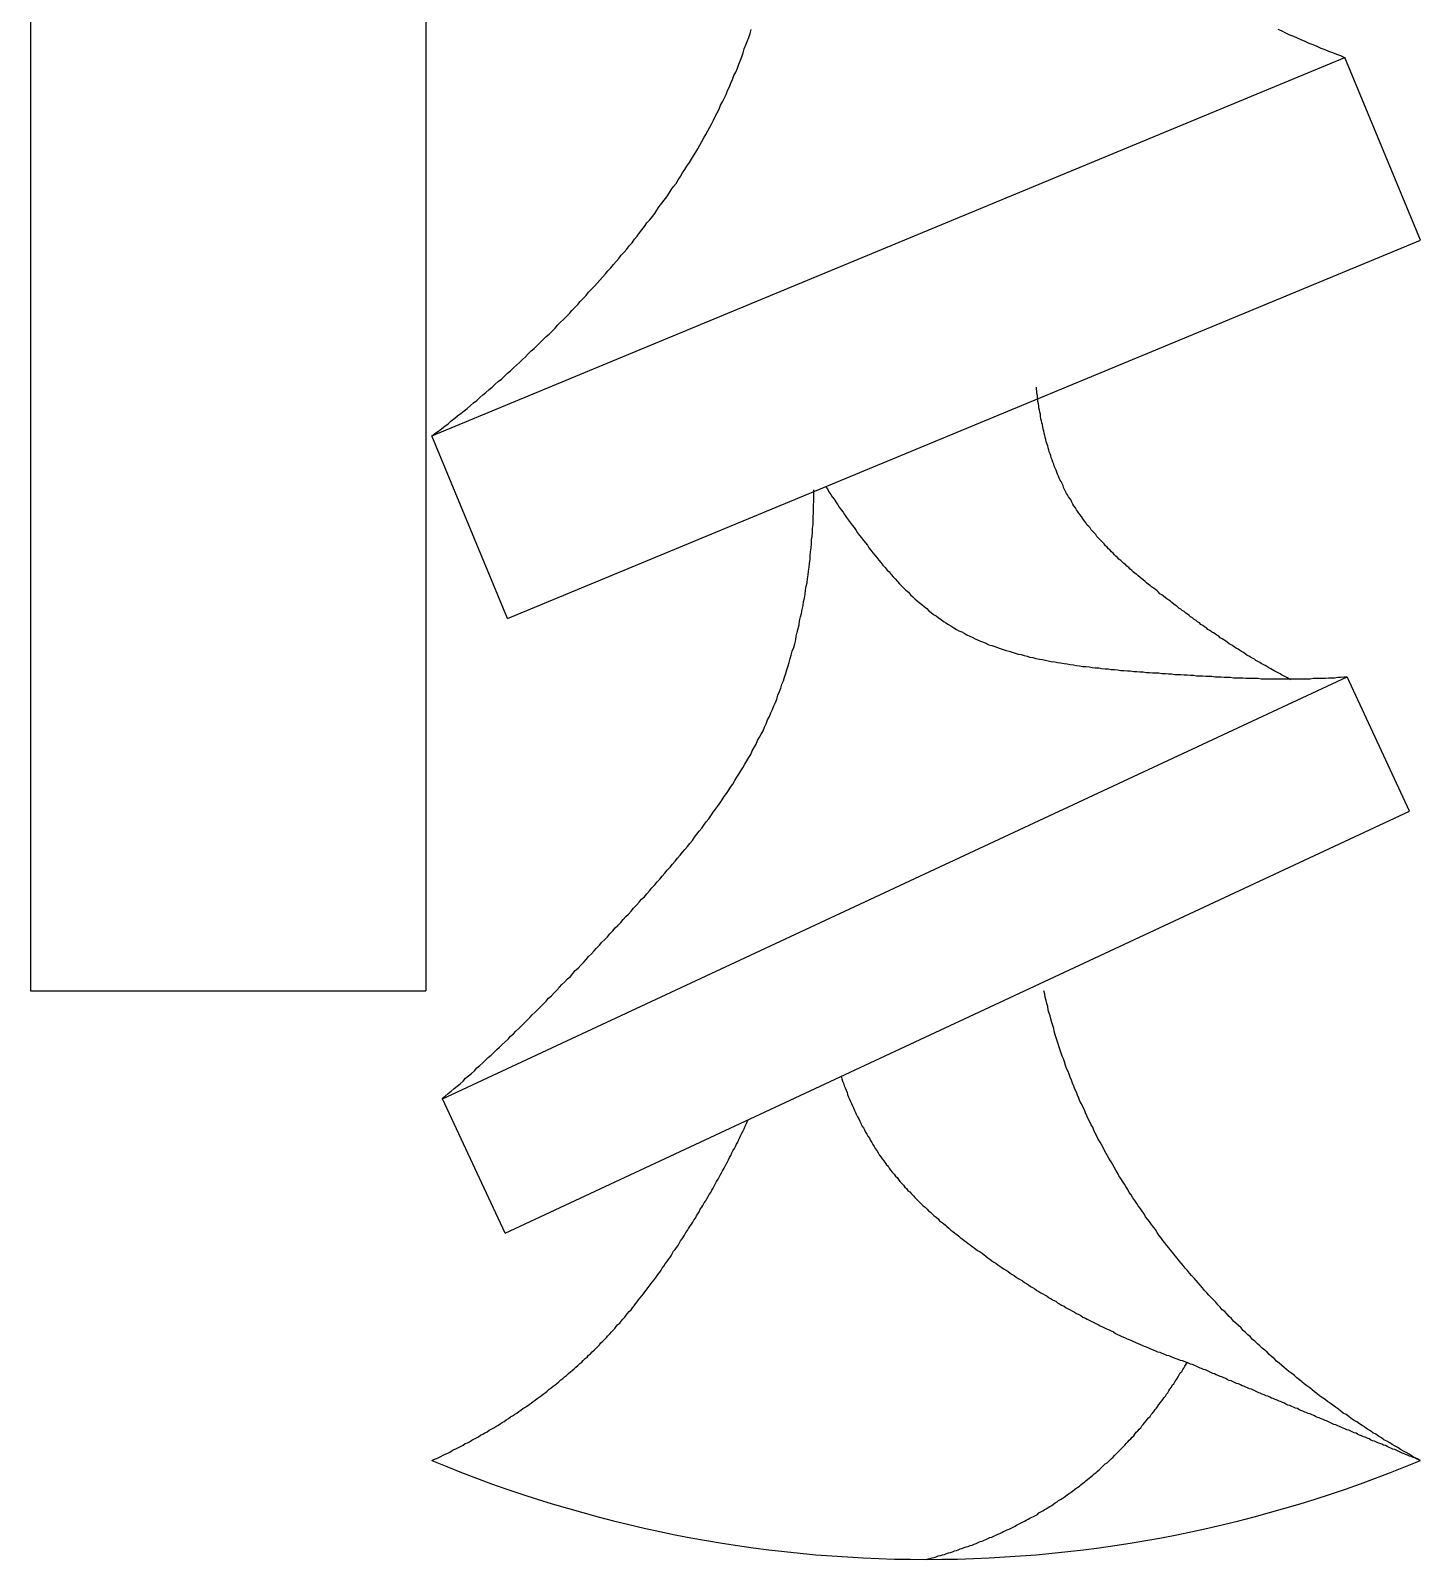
# Model space of a CAD drawing. Extents: x -649 to 208, y -50 to 438.
# Drawn here: x -476.781 to -473.969, y 167.597 to 170.689 of the extents above; entities that cross this region are included whole.
import ezdxf

# ---------------------------------------------------------------- set-up
doc = ezdxf.new("R2010")
doc.units = 0
doc.linetypes.add('CONTINOUS', pattern=[0])
doc.layers.get('0').update_dxf_attribs({"linetype": 'CONTINUOUS'})

msp = doc.modelspace()

# ---------------------------------------------------------------- linework, layer by layer
at = {"color": 7, "linetype": 'CONTINOUS'}
for p, q in [((-476.7811, 174.9469), (-476.7811, 168.7469)), ((-475.9811, 174.9469), (-475.9811, 168.7469)), ((-476.7811, 174.8469), (-476.7811, 168.8469)), ((-475.9691, 169.8694), (-474.1222, 170.6344)), ((-473.9691, 170.2649), (-474.1222, 170.6344)), ((-475.8161, 169.4999), (-473.9691, 170.2649)), ((-475.8161, 169.4999), (-475.9691, 169.8694)), ((-475.9475, 168.5287), (-474.1175, 169.382)), ((-473.9908, 169.1102), (-474.1175, 169.382)), ((-475.8207, 168.2568), (-473.9908, 169.1102)), ((-476.7811, 168.7469), (-475.9811, 168.7469)), ((-475.8207, 168.2568), (-475.9475, 168.5287))]:
    msp.add_line(p, q, dxfattribs=at)
at = {"color": 7}
for points in [[(-475.969, 169.869, 0), (-475.963, 169.874, 0), (-475.956, 169.879, 0), (-475.949, 169.884, 0), (-475.943, 169.889, 0), (-475.936, 169.894, 0), (-475.93, 169.9, 0), (-475.923, 169.905, 0), (-475.917, 169.91, 0), (-475.91, 169.915, 0), (-475.904, 169.92, 0), (-475.898, 169.925, 0), (-475.891, 169.931, 0), (-475.885, 169.936, 0), (-475.878, 169.941, 0), (-475.872, 169.947, 0), (-475.866, 169.952, 0), (-475.86, 169.957, 0), (-475.853, 169.963, 0), (-475.847, 169.968, 0), (-475.841, 169.974, 0), (-475.835, 169.979, 0), (-475.828, 169.984, 0), (-475.822, 169.99, 0), (-475.816, 169.996, 0), (-475.81, 170.001, 0), (-475.804, 170.007, 0), (-475.798, 170.012, 0), (-475.792, 170.018, 0), (-475.786, 170.024, 0), (-475.78, 170.029, 0), (-475.774, 170.035, 0), (-475.768, 170.041, 0), (-475.762, 170.046, 0), (-475.756, 170.052, 0), (-475.75, 170.058, 0), (-475.744, 170.064, 0), (-475.738, 170.07, 0), (-475.732, 170.075, 0), (-475.726, 170.081, 0), (-475.72, 170.087, 0), (-475.715, 170.093, 0), (-475.709, 170.099, 0), (-475.703, 170.105, 0), (-475.697, 170.111, 0), (-475.691, 170.117, 0), (-475.686, 170.123, 0), (-475.68, 170.129, 0), (-475.674, 170.135, 0), (-475.669, 170.141, 0), (-475.663, 170.147, 0), (-475.657, 170.153, 0), (-475.652, 170.16, 0), (-475.646, 170.166, 0), (-475.64, 170.172, 0), (-475.635, 170.178, 0), (-475.629, 170.184, 0), (-475.624, 170.19, 0), (-475.618, 170.197, 0), (-475.613, 170.203, 0), (-475.607, 170.209, 0), (-475.602, 170.216, 0), (-475.596, 170.222, 0), (-475.591, 170.228, 0), (-475.586, 170.235, 0), (-475.58, 170.241, 0), (-475.575, 170.247, 0), (-475.57, 170.254, 0), (-475.564, 170.26, 0), (-475.559, 170.267, 0), (-475.554, 170.273, 0), (-475.549, 170.28, 0), (-475.544, 170.286, 0), (-475.539, 170.293, 0), (-475.534, 170.3, 0), (-475.528, 170.306, 0), (-475.523, 170.313, 0), (-475.518, 170.319, 0), (-475.514, 170.326, 0), (-475.509, 170.333, 0), (-475.504, 170.34, 0), (-475.499, 170.346, 0), (-475.494, 170.353, 0), (-475.489, 170.36, 0), (-475.485, 170.367, 0), (-475.48, 170.374, 0), (-475.475, 170.38, 0), (-475.471, 170.387, 0), (-475.466, 170.394, 0), (-475.462, 170.401, 0), (-475.457, 170.408, 0), (-475.453, 170.415, 0), (-475.448, 170.422, 0), (-475.444, 170.429, 0), (-475.44, 170.436, 0), (-475.435, 170.443, 0), (-475.431, 170.45, 0), (-475.427, 170.457, 0), (-475.423, 170.465, 0), (-475.419, 170.472, 0), (-475.415, 170.479, 0), (-475.411, 170.486, 0), (-475.407, 170.494, 0), (-475.403, 170.501, 0), (-475.399, 170.508, 0), (-475.396, 170.515, 0), (-475.392, 170.523, 0), (-475.388, 170.53, 0), (-475.385, 170.538, 0), (-475.381, 170.545, 0), (-475.377, 170.553, 0), (-475.374, 170.56, 0), (-475.371, 170.568, 0), (-475.367, 170.575, 0), (-475.364, 170.583, 0), (-475.361, 170.59, 0), (-475.358, 170.598, 0), (-475.354, 170.605, 0), (-475.351, 170.613, 0), (-475.348, 170.621, 0), (-475.345, 170.629, 0), (-475.342, 170.636, 0), (-475.339, 170.644, 0), (-475.337, 170.652, 0), (-475.334, 170.66, 0), (-475.331, 170.667, 0), (-475.328, 170.675, 0), (-475.325, 170.683, 0), (-475.323, 170.691, 0)], [(-474.122, 170.634, 0), (-474.13, 170.638, 0), (-474.138, 170.641, 0), (-474.146, 170.644, 0), (-474.154, 170.647, 0), (-474.162, 170.65, 0), (-474.17, 170.653, 0), (-474.178, 170.657, 0), (-474.186, 170.66, 0), (-474.194, 170.663, 0), (-474.202, 170.667, 0), (-474.21, 170.67, 0), (-474.218, 170.674, 0), (-474.225, 170.677, 0), (-474.233, 170.68, 0), (-474.241, 170.684, 0), (-474.249, 170.688, 0), (-474.257, 170.691, 0)], [(-474.231, 169.376, 0), (-474.235, 169.378, 0), (-474.238, 169.38, 0), (-474.242, 169.382, 0), (-474.246, 169.384, 0), (-474.25, 169.386, 0), (-474.253, 169.388, 0), (-474.257, 169.39, 0), (-474.261, 169.392, 0), (-474.265, 169.394, 0), (-474.268, 169.396, 0), (-474.272, 169.398, 0), (-474.276, 169.4, 0), (-474.28, 169.403, 0), (-474.283, 169.405, 0), (-474.287, 169.407, 0), (-474.291, 169.409, 0), (-474.294, 169.411, 0), (-474.298, 169.413, 0), (-474.302, 169.415, 0), (-474.305, 169.418, 0), (-474.309, 169.42, 0), (-474.313, 169.422, 0), (-474.316, 169.424, 0), (-474.32, 169.426, 0), (-474.324, 169.429, 0), (-474.327, 169.431, 0), (-474.331, 169.433, 0), (-474.335, 169.436, 0), (-474.338, 169.438, 0), (-474.342, 169.44, 0), (-474.345, 169.442, 0), (-474.349, 169.445, 0), (-474.352, 169.447, 0), (-474.356, 169.449, 0), (-474.36, 169.452, 0), (-474.363, 169.454, 0), (-474.367, 169.457, 0), (-474.37, 169.459, 0), (-474.374, 169.461, 0), (-474.377, 169.464, 0), (-474.381, 169.466, 0), (-474.384, 169.469, 0), (-474.388, 169.471, 0), (-474.392, 169.473, 0), (-474.395, 169.476, 0), (-474.399, 169.478, 0), (-474.402, 169.481, 0), (-474.406, 169.483, 0), (-474.409, 169.486, 0), (-474.413, 169.488, 0), (-474.416, 169.491, 0), (-474.42, 169.493, 0), (-474.423, 169.496, 0), (-474.427, 169.498, 0), (-474.43, 169.501, 0), (-474.434, 169.503, 0), (-474.437, 169.506, 0), (-474.44, 169.509, 0), (-474.444, 169.511, 0), (-474.447, 169.514, 0), (-474.451, 169.516, 0), (-474.454, 169.519, 0), (-474.458, 169.521, 0), (-474.461, 169.524, 0), (-474.465, 169.527, 0), (-474.468, 169.529, 0), (-474.472, 169.532, 0), (-474.475, 169.535, 0), (-474.478, 169.537, 0), (-474.482, 169.54, 0), (-474.485, 169.542, 0), (-474.489, 169.545, 0), (-474.492, 169.548, 0), (-474.496, 169.55, 0), (-474.499, 169.553, 0), (-474.502, 169.556, 0), (-474.506, 169.559, 0), (-474.509, 169.561, 0), (-474.513, 169.564, 0), (-474.516, 169.567, 0), (-474.519, 169.569, 0), (-474.523, 169.572, 0), (-474.526, 169.575, 0), (-474.53, 169.578, 0), (-474.533, 169.58, 0), (-474.536, 169.583, 0), (-474.54, 169.586, 0), (-474.543, 169.589, 0), (-474.546, 169.591, 0), (-474.55, 169.594, 0), (-474.553, 169.597, 0), (-474.556, 169.6, 0), (-474.559, 169.603, 0), (-474.563, 169.606, 0), (-474.566, 169.609, 0), (-474.569, 169.611, 0), (-474.572, 169.614, 0), (-474.575, 169.617, 0), (-474.579, 169.62, 0), (-474.582, 169.623, 0), (-474.585, 169.626, 0), (-474.588, 169.629, 0), (-474.591, 169.632, 0), (-474.594, 169.635, 0), (-474.597, 169.638, 0), (-474.6, 169.641, 0), (-474.603, 169.644, 0), (-474.606, 169.647, 0), (-474.609, 169.651, 0), (-474.612, 169.654, 0), (-474.615, 169.657, 0), (-474.618, 169.66, 0), (-474.621, 169.663, 0), (-474.624, 169.666, 0), (-474.626, 169.67, 0), (-474.629, 169.673, 0), (-474.632, 169.676, 0), (-474.635, 169.679, 0), (-474.637, 169.683, 0), (-474.64, 169.686, 0), (-474.643, 169.689, 0), (-474.645, 169.693, 0), (-474.648, 169.696, 0), (-474.65, 169.699, 0), (-474.653, 169.703, 0), (-474.655, 169.706, 0), (-474.658, 169.71, 0), (-474.66, 169.713, 0), (-474.663, 169.717, 0), (-474.665, 169.72, 0), (-474.667, 169.724, 0), (-474.67, 169.728, 0), (-474.672, 169.731, 0), (-474.674, 169.735, 0), (-474.676, 169.739, 0), (-474.678, 169.742, 0), (-474.681, 169.746, 0), (-474.683, 169.75, 0), (-474.685, 169.753, 0), (-474.687, 169.757, 0), (-474.689, 169.761, 0), (-474.691, 169.765, 0), (-474.692, 169.769, 0), (-474.694, 169.773, 0), (-474.696, 169.777, 0), (-474.698, 169.78, 0), (-474.7, 169.784, 0), (-474.701, 169.788, 0), (-474.703, 169.792, 0), (-474.705, 169.796, 0), (-474.706, 169.8, 0), (-474.708, 169.804, 0), (-474.71, 169.808, 0), (-474.711, 169.812, 0), (-474.713, 169.816, 0), (-474.714, 169.821, 0), (-474.716, 169.825, 0), (-474.717, 169.829, 0), (-474.718, 169.833, 0), (-474.72, 169.837, 0), (-474.721, 169.841, 0), (-474.722, 169.845, 0), (-474.723, 169.849, 0), (-474.725, 169.854, 0), (-474.726, 169.858, 0), (-474.727, 169.862, 0), (-474.728, 169.866, 0), (-474.729, 169.87, 0), (-474.73, 169.875, 0), (-474.731, 169.879, 0), (-474.732, 169.883, 0), (-474.733, 169.887, 0), (-474.734, 169.892, 0), (-474.735, 169.896, 0), (-474.736, 169.9, 0), (-474.737, 169.904, 0), (-474.738, 169.909, 0), (-474.738, 169.913, 0), (-474.739, 169.917, 0), (-474.74, 169.921, 0), (-474.741, 169.926, 0), (-474.741, 169.93, 0), (-474.742, 169.934, 0), (-474.743, 169.939, 0), (-474.743, 169.943, 0), (-474.744, 169.947, 0), (-474.744, 169.951, 0), (-474.745, 169.956, 0), (-474.745, 169.96, 0), (-474.746, 169.964, 0), (-474.746, 169.968, 0)], [(-475.173, 169.767, 0), (-475.169, 169.762, 0), (-475.166, 169.756, 0), (-475.162, 169.751, 0), (-475.159, 169.746, 0), (-475.155, 169.741, 0), (-475.152, 169.736, 0), (-475.148, 169.73, 0), (-475.145, 169.725, 0), (-475.141, 169.72, 0), (-475.137, 169.715, 0), (-475.134, 169.71, 0), (-475.13, 169.704, 0), (-475.126, 169.699, 0), (-475.123, 169.694, 0), (-475.119, 169.689, 0), (-475.115, 169.684, 0), (-475.111, 169.678, 0), (-475.108, 169.673, 0), (-475.104, 169.668, 0), (-475.1, 169.663, 0), (-475.096, 169.658, 0), (-475.092, 169.653, 0), (-475.088, 169.648, 0), (-475.085, 169.643, 0), (-475.081, 169.638, 0), (-475.077, 169.633, 0), (-475.073, 169.628, 0), (-475.069, 169.623, 0), (-475.065, 169.618, 0), (-475.061, 169.613, 0), (-475.057, 169.608, 0), (-475.052, 169.603, 0), (-475.048, 169.598, 0), (-475.044, 169.594, 0), (-475.04, 169.589, 0), (-475.036, 169.584, 0), (-475.032, 169.58, 0), (-475.027, 169.575, 0), (-475.023, 169.57, 0), (-475.019, 169.566, 0), (-475.014, 169.561, 0), (-475.01, 169.557, 0), (-475.005, 169.553, 0), (-475.001, 169.548, 0), (-474.996, 169.544, 0), (-474.992, 169.54, 0), (-474.987, 169.536, 0), (-474.983, 169.532, 0), (-474.978, 169.528, 0), (-474.973, 169.524, 0), (-474.968, 169.52, 0), (-474.964, 169.516, 0), (-474.959, 169.512, 0), (-474.954, 169.508, 0), (-474.949, 169.505, 0), (-474.944, 169.501, 0), (-474.939, 169.498, 0), (-474.934, 169.494, 0), (-474.929, 169.491, 0), (-474.924, 169.488, 0), (-474.919, 169.485, 0), (-474.913, 169.481, 0), (-474.908, 169.478, 0), (-474.903, 169.475, 0), (-474.897, 169.473, 0), (-474.892, 169.47, 0), (-474.887, 169.467, 0), (-474.881, 169.464, 0), (-474.876, 169.462, 0), (-474.87, 169.459, 0), (-474.865, 169.457, 0), (-474.859, 169.454, 0), (-474.853, 169.452, 0), (-474.848, 169.45, 0), (-474.842, 169.447, 0), (-474.836, 169.445, 0), (-474.83, 169.443, 0), (-474.825, 169.441, 0), (-474.819, 169.439, 0), (-474.813, 169.437, 0), (-474.807, 169.435, 0), (-474.801, 169.434, 0), (-474.795, 169.432, 0), (-474.789, 169.43, 0), (-474.783, 169.428, 0), (-474.777, 169.427, 0), (-474.771, 169.425, 0), (-474.765, 169.424, 0), (-474.759, 169.422, 0), (-474.753, 169.421, 0), (-474.747, 169.419, 0), (-474.74, 169.418, 0), (-474.734, 169.417, 0), (-474.728, 169.416, 0), (-474.722, 169.414, 0), (-474.716, 169.413, 0), (-474.709, 169.412, 0), (-474.703, 169.411, 0), (-474.697, 169.41, 0), (-474.69, 169.409, 0), (-474.684, 169.408, 0), (-474.678, 169.407, 0), (-474.671, 169.406, 0), (-474.665, 169.405, 0), (-474.659, 169.404, 0), (-474.652, 169.403, 0), (-474.646, 169.403, 0), (-474.639, 169.402, 0), (-474.633, 169.401, 0), (-474.627, 169.4, 0), (-474.62, 169.4, 0), (-474.614, 169.399, 0), (-474.607, 169.398, 0), (-474.601, 169.398, 0), (-474.595, 169.397, 0), (-474.588, 169.397, 0), (-474.582, 169.396, 0), (-474.575, 169.395, 0), (-474.569, 169.395, 0), (-474.562, 169.394, 0), (-474.556, 169.394, 0), (-474.549, 169.393, 0), (-474.543, 169.393, 0), (-474.537, 169.392, 0), (-474.53, 169.392, 0), (-474.524, 169.391, 0), (-474.517, 169.391, 0), (-474.511, 169.39, 0), (-474.504, 169.39, 0), (-474.498, 169.39, 0), (-474.492, 169.389, 0), (-474.485, 169.389, 0), (-474.479, 169.388, 0), (-474.473, 169.388, 0), (-474.466, 169.387, 0), (-474.46, 169.387, 0), (-474.454, 169.387, 0), (-474.447, 169.386, 0), (-474.441, 169.386, 0), (-474.435, 169.385, 0), (-474.428, 169.385, 0), (-474.422, 169.384, 0), (-474.416, 169.384, 0), (-474.409, 169.384, 0), (-474.403, 169.383, 0), (-474.397, 169.383, 0), (-474.391, 169.383, 0), (-474.384, 169.382, 0), (-474.378, 169.382, 0), (-474.372, 169.382, 0), (-474.366, 169.381, 0), (-474.359, 169.381, 0), (-474.353, 169.381, 0), (-474.347, 169.38, 0), (-474.341, 169.38, 0), (-474.334, 169.38, 0), (-474.328, 169.38, 0), (-474.322, 169.379, 0), (-474.316, 169.379, 0), (-474.31, 169.379, 0), (-474.303, 169.379, 0), (-474.297, 169.379, 0), (-474.291, 169.378, 0), (-474.285, 169.378, 0), (-474.279, 169.378, 0), (-474.272, 169.378, 0), (-474.266, 169.378, 0), (-474.26, 169.378, 0), (-474.254, 169.378, 0), (-474.248, 169.378, 0), (-474.241, 169.378, 0), (-474.235, 169.378, 0), (-474.229, 169.378, 0), (-474.223, 169.378, 0), (-474.217, 169.378, 0), (-474.211, 169.378, 0), (-474.204, 169.378, 0), (-474.198, 169.378, 0), (-474.192, 169.378, 0), (-474.186, 169.379, 0), (-474.18, 169.379, 0), (-474.173, 169.379, 0), (-474.167, 169.379, 0), (-474.161, 169.379, 0), (-474.155, 169.38, 0), (-474.149, 169.38, 0), (-474.142, 169.38, 0), (-474.136, 169.381, 0), (-474.13, 169.381, 0), (-474.124, 169.382, 0), (-474.118, 169.382, 0)], [(-475.948, 168.529, 0), (-475.942, 168.534, 0), (-475.936, 168.539, 0), (-475.93, 168.544, 0), (-475.924, 168.549, 0), (-475.918, 168.554, 0), (-475.912, 168.559, 0), (-475.906, 168.564, 0), (-475.901, 168.57, 0), (-475.895, 168.575, 0), (-475.889, 168.58, 0), (-475.883, 168.585, 0), (-475.878, 168.591, 0), (-475.872, 168.596, 0), (-475.866, 168.601, 0), (-475.861, 168.606, 0), (-475.855, 168.612, 0), (-475.849, 168.617, 0), (-475.844, 168.622, 0), (-475.838, 168.628, 0), (-475.832, 168.633, 0), (-475.827, 168.638, 0), (-475.821, 168.644, 0), (-475.815, 168.649, 0), (-475.81, 168.655, 0), (-475.804, 168.66, 0), (-475.799, 168.665, 0), (-475.793, 168.671, 0), (-475.788, 168.676, 0), (-475.782, 168.682, 0), (-475.777, 168.687, 0), (-475.771, 168.693, 0), (-475.766, 168.698, 0), (-475.76, 168.704, 0), (-475.755, 168.709, 0), (-475.749, 168.715, 0), (-475.744, 168.72, 0), (-475.738, 168.726, 0), (-475.733, 168.732, 0), (-475.727, 168.737, 0), (-475.722, 168.743, 0), (-475.716, 168.748, 0), (-475.711, 168.754, 0), (-475.706, 168.76, 0), (-475.7, 168.765, 0), (-475.695, 168.771, 0), (-475.689, 168.776, 0), (-475.684, 168.782, 0), (-475.679, 168.788, 0), (-475.673, 168.793, 0), (-475.668, 168.799, 0), (-475.662, 168.805, 0), (-475.657, 168.81, 0), (-475.652, 168.816, 0), (-475.646, 168.822, 0), (-475.641, 168.828, 0), (-475.636, 168.833, 0), (-475.63, 168.839, 0), (-475.625, 168.845, 0), (-475.619, 168.851, 0), (-475.614, 168.856, 0), (-475.609, 168.862, 0), (-475.603, 168.868, 0), (-475.598, 168.874, 0), (-475.593, 168.879, 0), (-475.587, 168.885, 0), (-475.582, 168.891, 0), (-475.577, 168.897, 0), (-475.571, 168.902, 0), (-475.566, 168.908, 0), (-475.561, 168.914, 0), (-475.555, 168.92, 0), (-475.55, 168.926, 0), (-475.545, 168.932, 0), (-475.539, 168.937, 0), (-475.534, 168.943, 0), (-475.529, 168.949, 0), (-475.524, 168.955, 0), (-475.518, 168.961, 0), (-475.513, 168.967, 0), (-475.508, 168.973, 0), (-475.503, 168.979, 0), (-475.498, 168.985, 0), (-475.493, 168.991, 0), (-475.487, 168.997, 0), (-475.482, 169.003, 0), (-475.477, 169.009, 0), (-475.472, 169.015, 0), (-475.467, 169.021, 0), (-475.462, 169.027, 0), (-475.457, 169.033, 0), (-475.452, 169.039, 0), (-475.447, 169.045, 0), (-475.442, 169.051, 0), (-475.438, 169.058, 0), (-475.433, 169.064, 0), (-475.428, 169.07, 0), (-475.423, 169.076, 0), (-475.419, 169.082, 0), (-475.414, 169.089, 0), (-475.409, 169.095, 0), (-475.405, 169.101, 0), (-475.4, 169.108, 0), (-475.395, 169.114, 0), (-475.391, 169.12, 0), (-475.386, 169.127, 0), (-475.382, 169.133, 0), (-475.378, 169.14, 0), (-475.373, 169.146, 0), (-475.369, 169.152, 0), (-475.365, 169.159, 0), (-475.36, 169.165, 0), (-475.356, 169.172, 0), (-475.352, 169.179, 0), (-475.348, 169.185, 0), (-475.344, 169.192, 0), (-475.34, 169.198, 0), (-475.336, 169.205, 0), (-475.332, 169.212, 0), (-475.328, 169.219, 0), (-475.324, 169.225, 0), (-475.321, 169.232, 0), (-475.317, 169.239, 0), (-475.313, 169.246, 0), (-475.31, 169.253, 0), (-475.306, 169.26, 0), (-475.303, 169.266, 0), (-475.299, 169.273, 0), (-475.296, 169.28, 0), (-475.293, 169.287, 0), (-475.29, 169.295, 0), (-475.286, 169.302, 0), (-475.283, 169.309, 0), (-475.28, 169.316, 0), (-475.277, 169.323, 0), (-475.274, 169.33, 0), (-475.271, 169.337, 0), (-475.269, 169.345, 0), (-475.266, 169.352, 0), (-475.263, 169.359, 0), (-475.261, 169.367, 0), (-475.258, 169.374, 0), (-475.256, 169.381, 0), (-475.253, 169.389, 0), (-475.251, 169.396, 0), (-475.248, 169.404, 0), (-475.246, 169.411, 0), (-475.244, 169.419, 0), (-475.242, 169.426, 0), (-475.24, 169.434, 0), (-475.237, 169.441, 0), (-475.235, 169.449, 0), (-475.233, 169.457, 0), (-475.232, 169.464, 0), (-475.23, 169.472, 0), (-475.228, 169.48, 0), (-475.226, 169.487, 0), (-475.225, 169.495, 0), (-475.223, 169.503, 0), (-475.221, 169.51, 0), (-475.22, 169.518, 0), (-475.218, 169.526, 0), (-475.217, 169.534, 0), (-475.215, 169.541, 0), (-475.214, 169.549, 0), (-475.213, 169.557, 0), (-475.212, 169.565, 0), (-475.21, 169.572, 0), (-475.209, 169.58, 0), (-475.208, 169.588, 0), (-475.207, 169.596, 0), (-475.206, 169.604, 0), (-475.205, 169.612, 0), (-475.204, 169.619, 0), (-475.204, 169.627, 0), (-475.203, 169.635, 0), (-475.202, 169.643, 0), (-475.201, 169.651, 0), (-475.201, 169.659, 0), (-475.2, 169.666, 0), (-475.199, 169.674, 0), (-475.199, 169.682, 0), (-475.198, 169.69, 0), (-475.198, 169.698, 0), (-475.198, 169.706, 0), (-475.197, 169.713, 0), (-475.197, 169.721, 0), (-475.197, 169.729, 0), (-475.196, 169.737, 0), (-475.196, 169.745, 0), (-475.196, 169.752, 0), (-475.196, 169.76, 0)], [(-473.969, 167.797, 0), (-473.975, 167.8, 0), (-473.981, 167.803, 0), (-473.986, 167.806, 0), (-473.992, 167.81, 0), (-473.998, 167.813, 0), (-474.003, 167.816, 0), (-474.009, 167.819, 0), (-474.015, 167.823, 0), (-474.02, 167.826, 0), (-474.026, 167.829, 0), (-474.031, 167.833, 0), (-474.037, 167.836, 0), (-474.043, 167.839, 0), (-474.048, 167.843, 0), (-474.054, 167.846, 0), (-474.059, 167.85, 0), (-474.065, 167.853, 0), (-474.07, 167.857, 0), (-474.076, 167.86, 0), (-474.081, 167.864, 0), (-474.087, 167.868, 0), (-474.092, 167.871, 0), (-474.098, 167.875, 0), (-474.103, 167.878, 0), (-474.109, 167.882, 0), (-474.114, 167.886, 0), (-474.119, 167.89, 0), (-474.125, 167.893, 0), (-474.13, 167.897, 0), (-474.135, 167.901, 0), (-474.141, 167.905, 0), (-474.146, 167.909, 0), (-474.151, 167.912, 0), (-474.157, 167.916, 0), (-474.162, 167.92, 0), (-474.167, 167.924, 0), (-474.173, 167.928, 0), (-474.178, 167.932, 0), (-474.183, 167.936, 0), (-474.188, 167.94, 0), (-474.193, 167.944, 0), (-474.199, 167.948, 0), (-474.204, 167.952, 0), (-474.209, 167.956, 0), (-474.214, 167.96, 0), (-474.219, 167.964, 0), (-474.224, 167.969, 0), (-474.229, 167.973, 0), (-474.235, 167.977, 0), (-474.24, 167.981, 0), (-474.245, 167.985, 0), (-474.25, 167.99, 0), (-474.255, 167.994, 0), (-474.26, 167.998, 0), (-474.265, 168.003, 0), (-474.27, 168.007, 0), (-474.275, 168.011, 0), (-474.279, 168.016, 0), (-474.284, 168.02, 0), (-474.289, 168.024, 0), (-474.294, 168.029, 0), (-474.299, 168.033, 0), (-474.304, 168.038, 0), (-474.309, 168.042, 0), (-474.313, 168.047, 0), (-474.318, 168.051, 0), (-474.323, 168.056, 0), (-474.328, 168.06, 0), (-474.332, 168.065, 0), (-474.337, 168.07, 0), (-474.342, 168.074, 0), (-474.347, 168.079, 0), (-474.351, 168.084, 0), (-474.356, 168.088, 0), (-474.36, 168.093, 0), (-474.365, 168.098, 0), (-474.37, 168.102, 0), (-474.374, 168.107, 0), (-474.379, 168.112, 0), (-474.383, 168.117, 0), (-474.388, 168.122, 0), (-474.392, 168.126, 0), (-474.397, 168.131, 0), (-474.401, 168.136, 0), (-474.406, 168.141, 0), (-474.41, 168.146, 0), (-474.414, 168.151, 0), (-474.419, 168.156, 0), (-474.423, 168.161, 0), (-474.427, 168.166, 0), (-474.432, 168.171, 0), (-474.436, 168.176, 0), (-474.44, 168.181, 0), (-474.445, 168.186, 0), (-474.449, 168.191, 0), (-474.453, 168.196, 0), (-474.457, 168.201, 0), (-474.461, 168.206, 0), (-474.465, 168.211, 0), (-474.469, 168.216, 0), (-474.474, 168.222, 0), (-474.478, 168.227, 0), (-474.482, 168.232, 0), (-474.486, 168.237, 0), (-474.49, 168.242, 0), (-474.494, 168.248, 0), (-474.498, 168.253, 0), (-474.502, 168.258, 0), (-474.505, 168.264, 0), (-474.509, 168.269, 0), (-474.513, 168.274, 0), (-474.517, 168.28, 0), (-474.521, 168.285, 0), (-474.525, 168.29, 0), (-474.528, 168.296, 0), (-474.532, 168.301, 0), (-474.536, 168.307, 0), (-474.54, 168.312, 0), (-474.543, 168.317, 0), (-474.547, 168.323, 0), (-474.551, 168.328, 0), (-474.554, 168.334, 0), (-474.558, 168.339, 0), (-474.561, 168.345, 0), (-474.565, 168.351, 0), (-474.568, 168.356, 0), (-474.572, 168.362, 0), (-474.575, 168.367, 0), (-474.579, 168.373, 0), (-474.582, 168.379, 0), (-474.585, 168.384, 0), (-474.589, 168.39, 0), (-474.592, 168.396, 0), (-474.595, 168.401, 0), (-474.599, 168.407, 0), (-474.602, 168.413, 0), (-474.605, 168.418, 0), (-474.608, 168.424, 0), (-474.611, 168.43, 0), (-474.614, 168.436, 0), (-474.617, 168.441, 0), (-474.621, 168.447, 0), (-474.624, 168.453, 0), (-474.627, 168.459, 0), (-474.63, 168.465, 0), (-474.632, 168.471, 0), (-474.635, 168.476, 0), (-474.638, 168.482, 0), (-474.641, 168.488, 0), (-474.644, 168.494, 0), (-474.647, 168.5, 0), (-474.649, 168.506, 0), (-474.652, 168.512, 0), (-474.655, 168.518, 0), (-474.658, 168.524, 0), (-474.66, 168.53, 0), (-474.663, 168.536, 0), (-474.665, 168.542, 0), (-474.668, 168.548, 0), (-474.67, 168.554, 0), (-474.673, 168.56, 0), (-474.675, 168.566, 0), (-474.678, 168.572, 0), (-474.68, 168.578, 0), (-474.682, 168.584, 0), (-474.685, 168.59, 0), (-474.687, 168.596, 0), (-474.689, 168.603, 0), (-474.691, 168.609, 0), (-474.694, 168.615, 0), (-474.696, 168.621, 0), (-474.698, 168.627, 0), (-474.7, 168.633, 0), (-474.702, 168.64, 0), (-474.704, 168.646, 0), (-474.706, 168.652, 0), (-474.708, 168.658, 0), (-474.71, 168.665, 0), (-474.711, 168.671, 0), (-474.713, 168.677, 0), (-474.715, 168.683, 0), (-474.717, 168.69, 0), (-474.718, 168.696, 0), (-474.72, 168.702, 0), (-474.722, 168.708, 0), (-474.723, 168.715, 0), (-474.725, 168.721, 0), (-474.726, 168.727, 0), (-474.728, 168.734, 0), (-474.729, 168.74, 0), (-474.731, 168.747, 0)], [(-475.141, 168.574, 0), (-475.14, 168.569, 0), (-475.138, 168.564, 0), (-475.136, 168.56, 0), (-475.135, 168.555, 0), (-475.133, 168.551, 0), (-475.131, 168.546, 0), (-475.129, 168.541, 0), (-475.128, 168.537, 0), (-475.126, 168.532, 0), (-475.124, 168.528, 0), (-475.122, 168.523, 0), (-475.12, 168.519, 0), (-475.118, 168.514, 0), (-475.116, 168.51, 0), (-475.114, 168.505, 0), (-475.112, 168.501, 0), (-475.11, 168.496, 0), (-475.108, 168.492, 0), (-475.105, 168.488, 0), (-475.103, 168.483, 0), (-475.101, 168.479, 0), (-475.099, 168.474, 0), (-475.096, 168.47, 0), (-475.094, 168.466, 0), (-475.092, 168.461, 0), (-475.089, 168.457, 0), (-475.087, 168.453, 0), (-475.084, 168.449, 0), (-475.082, 168.444, 0), (-475.079, 168.44, 0), (-475.077, 168.436, 0), (-475.074, 168.432, 0), (-475.072, 168.428, 0), (-475.069, 168.424, 0), (-475.066, 168.419, 0), (-475.064, 168.415, 0), (-475.061, 168.411, 0), (-475.058, 168.407, 0), (-475.055, 168.403, 0), (-475.052, 168.399, 0), (-475.049, 168.395, 0), (-475.046, 168.392, 0), (-475.044, 168.388, 0), (-475.041, 168.384, 0), (-475.038, 168.38, 0), (-475.034, 168.376, 0), (-475.031, 168.372, 0), (-475.028, 168.369, 0), (-475.025, 168.365, 0), (-475.022, 168.361, 0), (-475.019, 168.358, 0), (-475.015, 168.354, 0), (-475.012, 168.35, 0), (-475.009, 168.347, 0), (-475.006, 168.343, 0), (-475.002, 168.34, 0), (-474.999, 168.336, 0), (-474.995, 168.332, 0), (-474.992, 168.329, 0), (-474.989, 168.326, 0), (-474.985, 168.322, 0), (-474.982, 168.319, 0), (-474.978, 168.315, 0), (-474.975, 168.312, 0), (-474.971, 168.309, 0), (-474.967, 168.305, 0), (-474.964, 168.302, 0), (-474.96, 168.299, 0), (-474.956, 168.295, 0), (-474.953, 168.292, 0), (-474.949, 168.289, 0), (-474.945, 168.286, 0), (-474.942, 168.282, 0), (-474.938, 168.279, 0), (-474.934, 168.276, 0), (-474.93, 168.273, 0), (-474.927, 168.27, 0), (-474.923, 168.267, 0), (-474.919, 168.263, 0), (-474.915, 168.26, 0), (-474.911, 168.257, 0), (-474.907, 168.254, 0), (-474.903, 168.251, 0), (-474.9, 168.248, 0), (-474.896, 168.245, 0), (-474.892, 168.242, 0), (-474.888, 168.239, 0), (-474.884, 168.236, 0), (-474.88, 168.233, 0), (-474.876, 168.23, 0), (-474.872, 168.227, 0), (-474.868, 168.224, 0), (-474.864, 168.221, 0), (-474.86, 168.219, 0), (-474.856, 168.216, 0), (-474.852, 168.213, 0), (-474.848, 168.21, 0), (-474.844, 168.207, 0), (-474.84, 168.204, 0), (-474.836, 168.201, 0), (-474.832, 168.198, 0), (-474.828, 168.196, 0), (-474.824, 168.193, 0), (-474.82, 168.19, 0), (-474.816, 168.187, 0), (-474.811, 168.184, 0), (-474.807, 168.182, 0), (-474.803, 168.179, 0), (-474.799, 168.176, 0), (-474.795, 168.173, 0), (-474.791, 168.171, 0), (-474.787, 168.168, 0), (-474.783, 168.165, 0), (-474.779, 168.163, 0), (-474.774, 168.16, 0), (-474.77, 168.157, 0), (-474.766, 168.155, 0), (-474.762, 168.152, 0), (-474.758, 168.149, 0), (-474.754, 168.147, 0), (-474.749, 168.144, 0), (-474.745, 168.141, 0), (-474.741, 168.139, 0), (-474.737, 168.136, 0), (-474.733, 168.134, 0), (-474.728, 168.131, 0), (-474.724, 168.129, 0), (-474.72, 168.126, 0), (-474.716, 168.124, 0), (-474.712, 168.121, 0), (-474.707, 168.119, 0), (-474.703, 168.116, 0), (-474.699, 168.114, 0), (-474.695, 168.111, 0), (-474.69, 168.109, 0), (-474.686, 168.106, 0), (-474.682, 168.104, 0), (-474.678, 168.102, 0), (-474.673, 168.099, 0), (-474.669, 168.097, 0), (-474.665, 168.094, 0), (-474.66, 168.092, 0), (-474.656, 168.09, 0), (-474.652, 168.087, 0), (-474.647, 168.085, 0), (-474.643, 168.083, 0), (-474.639, 168.081, 0), (-474.634, 168.078, 0), (-474.63, 168.076, 0), (-474.626, 168.074, 0), (-474.621, 168.072, 0), (-474.617, 168.069, 0), (-474.612, 168.067, 0), (-474.608, 168.065, 0), (-474.604, 168.063, 0), (-474.599, 168.061, 0), (-474.595, 168.059, 0), (-474.59, 168.057, 0), (-474.586, 168.054, 0), (-474.582, 168.052, 0), (-474.577, 168.05, 0), (-474.573, 168.048, 0), (-474.568, 168.046, 0), (-474.564, 168.044, 0), (-474.559, 168.042, 0), (-474.555, 168.04, 0), (-474.551, 168.038, 0), (-474.546, 168.036, 0), (-474.542, 168.034, 0), (-474.537, 168.032, 0), (-474.533, 168.03, 0), (-474.528, 168.028, 0), (-474.524, 168.027, 0), (-474.519, 168.025, 0), (-474.515, 168.023, 0), (-474.51, 168.021, 0), (-474.505, 168.019, 0), (-474.501, 168.017, 0), (-474.496, 168.016, 0), (-474.492, 168.014, 0), (-474.487, 168.012, 0), (-474.483, 168.01, 0), (-474.478, 168.009, 0), (-474.474, 168.007, 0), (-474.469, 168.005, 0), (-474.464, 168.003, 0), (-474.46, 168.002, 0), (-474.455, 168, 0), (-474.451, 167.999, 0), (-474.446, 167.997, 0), (-474.441, 167.995, 0)], [(-475.969, 167.797, 0), (-475.965, 167.799, 0), (-475.96, 167.801, 0), (-475.955, 167.803, 0), (-475.951, 167.805, 0), (-475.946, 167.808, 0), (-475.942, 167.81, 0), (-475.937, 167.812, 0), (-475.933, 167.814, 0), (-475.928, 167.817, 0), (-475.924, 167.819, 0), (-475.919, 167.821, 0), (-475.915, 167.823, 0), (-475.91, 167.826, 0), (-475.906, 167.828, 0), (-475.902, 167.831, 0), (-475.897, 167.833, 0), (-475.893, 167.835, 0), (-475.888, 167.838, 0), (-475.884, 167.84, 0), (-475.879, 167.843, 0), (-475.875, 167.845, 0), (-475.871, 167.848, 0), (-475.866, 167.85, 0), (-475.862, 167.853, 0), (-475.857, 167.855, 0), (-475.853, 167.858, 0), (-475.849, 167.86, 0), (-475.844, 167.863, 0), (-475.84, 167.866, 0), (-475.836, 167.868, 0), (-475.831, 167.871, 0), (-475.827, 167.874, 0), (-475.823, 167.876, 0), (-475.819, 167.879, 0), (-475.814, 167.882, 0), (-475.81, 167.885, 0), (-475.806, 167.887, 0), (-475.802, 167.89, 0), (-475.797, 167.893, 0), (-475.793, 167.896, 0), (-475.789, 167.899, 0), (-475.785, 167.902, 0), (-475.781, 167.904, 0), (-475.777, 167.907, 0), (-475.772, 167.91, 0), (-475.768, 167.913, 0), (-475.764, 167.916, 0), (-475.76, 167.919, 0), (-475.756, 167.922, 0), (-475.752, 167.925, 0), (-475.748, 167.928, 0), (-475.744, 167.931, 0), (-475.74, 167.934, 0), (-475.736, 167.937, 0), (-475.732, 167.941, 0), (-475.728, 167.944, 0), (-475.724, 167.947, 0), (-475.72, 167.95, 0), (-475.716, 167.953, 0), (-475.712, 167.956, 0), (-475.708, 167.96, 0), (-475.704, 167.963, 0), (-475.701, 167.966, 0), (-475.697, 167.969, 0), (-475.693, 167.973, 0), (-475.689, 167.976, 0), (-475.685, 167.979, 0), (-475.681, 167.982, 0), (-475.678, 167.986, 0), (-475.674, 167.989, 0), (-475.67, 167.993, 0), (-475.666, 167.996, 0), (-475.663, 167.999, 0), (-475.659, 168.003, 0), (-475.655, 168.006, 0), (-475.652, 168.01, 0), (-475.648, 168.013, 0), (-475.645, 168.017, 0), (-475.641, 168.02, 0), (-475.637, 168.024, 0), (-475.634, 168.027, 0), (-475.63, 168.031, 0), (-475.627, 168.035, 0), (-475.623, 168.038, 0), (-475.62, 168.042, 0), (-475.616, 168.046, 0), (-475.613, 168.049, 0), (-475.609, 168.053, 0), (-475.606, 168.057, 0), (-475.603, 168.06, 0), (-475.599, 168.064, 0), (-475.596, 168.068, 0), (-475.593, 168.072, 0), (-475.589, 168.075, 0), (-475.586, 168.079, 0), (-475.583, 168.083, 0), (-475.579, 168.087, 0), (-475.576, 168.091, 0), (-475.573, 168.094, 0), (-475.57, 168.098, 0), (-475.566, 168.102, 0), (-475.563, 168.106, 0), (-475.56, 168.11, 0), (-475.557, 168.114, 0), (-475.554, 168.118, 0), (-475.551, 168.122, 0), (-475.548, 168.126, 0), (-475.544, 168.13, 0), (-475.541, 168.134, 0), (-475.538, 168.138, 0), (-475.535, 168.142, 0), (-475.532, 168.146, 0), (-475.529, 168.15, 0), (-475.526, 168.154, 0), (-475.523, 168.158, 0), (-475.52, 168.162, 0), (-475.517, 168.166, 0), (-475.514, 168.17, 0), (-475.511, 168.174, 0), (-475.508, 168.178, 0), (-475.505, 168.182, 0), (-475.503, 168.186, 0), (-475.5, 168.19, 0), (-475.497, 168.195, 0), (-475.494, 168.199, 0), (-475.491, 168.203, 0), (-475.488, 168.207, 0), (-475.485, 168.211, 0), (-475.483, 168.215, 0), (-475.48, 168.22, 0), (-475.477, 168.224, 0), (-475.474, 168.228, 0), (-475.471, 168.232, 0), (-475.469, 168.236, 0), (-475.466, 168.241, 0), (-475.463, 168.245, 0), (-475.46, 168.249, 0), (-475.458, 168.253, 0), (-475.455, 168.258, 0), (-475.452, 168.262, 0), (-475.45, 168.266, 0), (-475.447, 168.27, 0), (-475.444, 168.275, 0), (-475.441, 168.279, 0), (-475.439, 168.283, 0), (-475.436, 168.287, 0), (-475.434, 168.292, 0), (-475.431, 168.296, 0), (-475.428, 168.3, 0), (-475.426, 168.305, 0), (-475.423, 168.309, 0), (-475.421, 168.313, 0), (-475.418, 168.318, 0), (-475.415, 168.322, 0), (-475.413, 168.326, 0), (-475.41, 168.331, 0), (-475.408, 168.335, 0), (-475.405, 168.339, 0), (-475.403, 168.344, 0), (-475.4, 168.348, 0), (-475.398, 168.352, 0), (-475.395, 168.357, 0), (-475.393, 168.361, 0), (-475.39, 168.366, 0), (-475.388, 168.37, 0), (-475.386, 168.374, 0), (-475.383, 168.379, 0), (-475.381, 168.383, 0), (-475.378, 168.388, 0), (-475.376, 168.392, 0), (-475.374, 168.396, 0), (-475.371, 168.401, 0), (-475.369, 168.405, 0), (-475.367, 168.41, 0), (-475.364, 168.414, 0), (-475.362, 168.419, 0), (-475.36, 168.423, 0), (-475.357, 168.428, 0), (-475.355, 168.432, 0), (-475.353, 168.437, 0), (-475.35, 168.441, 0), (-475.348, 168.446, 0), (-475.346, 168.45, 0), (-475.344, 168.455, 0), (-475.342, 168.459, 0), (-475.339, 168.464, 0), (-475.337, 168.468, 0), (-475.335, 168.473, 0), (-475.333, 168.477, 0), (-475.331, 168.482, 0), (-475.329, 168.486, 0)], [(-474.969, 167.597, 0), (-474.965, 167.598, 0), (-474.961, 167.599, 0), (-474.957, 167.6, 0), (-474.953, 167.601, 0), (-474.949, 167.602, 0), (-474.945, 167.604, 0), (-474.94, 167.605, 0), (-474.936, 167.606, 0), (-474.932, 167.607, 0), (-474.928, 167.609, 0), (-474.924, 167.61, 0), (-474.92, 167.611, 0), (-474.916, 167.612, 0), (-474.912, 167.614, 0), (-474.908, 167.615, 0), (-474.904, 167.616, 0), (-474.9, 167.618, 0), (-474.896, 167.619, 0), (-474.892, 167.621, 0), (-474.888, 167.622, 0), (-474.884, 167.623, 0), (-474.88, 167.625, 0), (-474.876, 167.626, 0), (-474.872, 167.628, 0), (-474.868, 167.629, 0), (-474.864, 167.631, 0), (-474.86, 167.633, 0), (-474.856, 167.634, 0), (-474.852, 167.636, 0), (-474.848, 167.637, 0), (-474.844, 167.639, 0), (-474.84, 167.641, 0), (-474.836, 167.642, 0), (-474.832, 167.644, 0), (-474.828, 167.646, 0), (-474.824, 167.648, 0), (-474.82, 167.649, 0), (-474.816, 167.651, 0), (-474.813, 167.653, 0), (-474.809, 167.655, 0), (-474.805, 167.657, 0), (-474.801, 167.658, 0), (-474.797, 167.66, 0), (-474.793, 167.662, 0), (-474.789, 167.664, 0), (-474.786, 167.666, 0), (-474.782, 167.668, 0), (-474.778, 167.67, 0), (-474.774, 167.672, 0), (-474.77, 167.674, 0), (-474.767, 167.676, 0), (-474.763, 167.678, 0), (-474.759, 167.68, 0), (-474.755, 167.682, 0), (-474.752, 167.684, 0), (-474.748, 167.686, 0), (-474.744, 167.688, 0), (-474.741, 167.691, 0), (-474.737, 167.693, 0), (-474.733, 167.695, 0), (-474.73, 167.697, 0), (-474.726, 167.699, 0), (-474.722, 167.702, 0), (-474.719, 167.704, 0), (-474.715, 167.706, 0), (-474.711, 167.709, 0), (-474.708, 167.711, 0), (-474.704, 167.713, 0), (-474.701, 167.716, 0), (-474.697, 167.718, 0), (-474.694, 167.72, 0), (-474.69, 167.723, 0), (-474.687, 167.725, 0), (-474.683, 167.728, 0), (-474.68, 167.73, 0), (-474.676, 167.733, 0), (-474.673, 167.735, 0), (-474.669, 167.738, 0), (-474.666, 167.74, 0), (-474.662, 167.743, 0), (-474.659, 167.745, 0), (-474.656, 167.748, 0), (-474.652, 167.751, 0), (-474.649, 167.753, 0), (-474.646, 167.756, 0), (-474.642, 167.759, 0), (-474.639, 167.761, 0), (-474.636, 167.764, 0), (-474.632, 167.767, 0), (-474.629, 167.77, 0), (-474.626, 167.772, 0), (-474.623, 167.775, 0), (-474.619, 167.778, 0), (-474.616, 167.781, 0), (-474.613, 167.784, 0), (-474.61, 167.787, 0), (-474.607, 167.79, 0), (-474.603, 167.792, 0), (-474.6, 167.795, 0), (-474.597, 167.798, 0), (-474.594, 167.801, 0), (-474.591, 167.804, 0), (-474.588, 167.807, 0), (-474.585, 167.81, 0), (-474.582, 167.813, 0), (-474.579, 167.816, 0), (-474.576, 167.819, 0), (-474.573, 167.822, 0), (-474.57, 167.825, 0), (-474.567, 167.828, 0), (-474.564, 167.832, 0), (-474.561, 167.835, 0), (-474.558, 167.838, 0), (-474.555, 167.841, 0), (-474.552, 167.844, 0), (-474.549, 167.847, 0), (-474.547, 167.85, 0), (-474.544, 167.854, 0), (-474.541, 167.857, 0), (-474.538, 167.86, 0), (-474.535, 167.863, 0), (-474.533, 167.867, 0), (-474.53, 167.87, 0), (-474.527, 167.873, 0), (-474.524, 167.877, 0), (-474.522, 167.88, 0), (-474.519, 167.883, 0), (-474.516, 167.886, 0), (-474.514, 167.89, 0), (-474.511, 167.893, 0), (-474.508, 167.897, 0), (-474.506, 167.9, 0), (-474.503, 167.903, 0), (-474.5, 167.907, 0), (-474.498, 167.91, 0), (-474.495, 167.914, 0), (-474.493, 167.917, 0), (-474.49, 167.92, 0), (-474.488, 167.924, 0), (-474.485, 167.927, 0), (-474.483, 167.931, 0), (-474.48, 167.934, 0), (-474.478, 167.938, 0), (-474.476, 167.941, 0), (-474.473, 167.945, 0), (-474.471, 167.949, 0), (-474.468, 167.952, 0), (-474.466, 167.956, 0), (-474.464, 167.959, 0), (-474.461, 167.963, 0), (-474.459, 167.966, 0), (-474.457, 167.97, 0), (-474.455, 167.974, 0), (-474.452, 167.977, 0), (-474.45, 167.981, 0), (-474.448, 167.984, 0), (-474.446, 167.988, 0), (-474.443, 167.992, 0), (-474.441, 167.995, 0)], [(-473.969, 167.797, 0), (-473.973, 167.798, 0), (-473.977, 167.8, 0), (-473.98, 167.802, 0), (-473.984, 167.803, 0), (-473.988, 167.805, 0), (-473.991, 167.806, 0), (-473.995, 167.808, 0), (-473.999, 167.809, 0), (-474.003, 167.811, 0), (-474.006, 167.812, 0), (-474.01, 167.814, 0), (-474.014, 167.816, 0), (-474.017, 167.817, 0), (-474.021, 167.819, 0), (-474.025, 167.82, 0), (-474.029, 167.822, 0), (-474.032, 167.823, 0), (-474.036, 167.825, 0), (-474.04, 167.827, 0), (-474.044, 167.828, 0), (-474.047, 167.83, 0), (-474.051, 167.831, 0), (-474.055, 167.833, 0), (-474.058, 167.834, 0), (-474.062, 167.836, 0), (-474.066, 167.837, 0), (-474.07, 167.839, 0), (-474.073, 167.841, 0), (-474.077, 167.842, 0), (-474.081, 167.844, 0), (-474.084, 167.845, 0), (-474.088, 167.847, 0), (-474.092, 167.848, 0), (-474.096, 167.85, 0), (-474.099, 167.852, 0), (-474.103, 167.853, 0), (-474.107, 167.855, 0), (-474.11, 167.856, 0), (-474.114, 167.858, 0), (-474.118, 167.859, 0), (-474.122, 167.861, 0), (-474.125, 167.862, 0), (-474.129, 167.864, 0), (-474.133, 167.866, 0), (-474.136, 167.867, 0), (-474.14, 167.869, 0), (-474.144, 167.87, 0), (-474.148, 167.872, 0), (-474.151, 167.873, 0), (-474.155, 167.875, 0), (-474.159, 167.877, 0), (-474.162, 167.878, 0), (-474.166, 167.88, 0), (-474.17, 167.881, 0), (-474.174, 167.883, 0), (-474.177, 167.884, 0), (-474.181, 167.886, 0), (-474.185, 167.888, 0), (-474.188, 167.889, 0), (-474.192, 167.891, 0), (-474.196, 167.892, 0), (-474.2, 167.894, 0), (-474.203, 167.895, 0), (-474.207, 167.897, 0), (-474.211, 167.898, 0), (-474.215, 167.9, 0), (-474.218, 167.902, 0), (-474.222, 167.903, 0), (-474.226, 167.905, 0), (-474.229, 167.906, 0), (-474.233, 167.908, 0), (-474.237, 167.909, 0), (-474.241, 167.911, 0), (-474.244, 167.913, 0), (-474.248, 167.914, 0), (-474.252, 167.916, 0), (-474.255, 167.917, 0), (-474.259, 167.919, 0), (-474.263, 167.92, 0), (-474.267, 167.922, 0), (-474.27, 167.923, 0), (-474.274, 167.925, 0), (-474.278, 167.927, 0), (-474.281, 167.928, 0), (-474.285, 167.93, 0), (-474.289, 167.931, 0), (-474.293, 167.933, 0), (-474.296, 167.934, 0), (-474.3, 167.936, 0), (-474.304, 167.938, 0), (-474.307, 167.939, 0), (-474.311, 167.941, 0), (-474.315, 167.942, 0), (-474.319, 167.944, 0), (-474.322, 167.945, 0), (-474.326, 167.947, 0), (-474.33, 167.948, 0), (-474.333, 167.95, 0), (-474.337, 167.952, 0), (-474.341, 167.953, 0), (-474.345, 167.955, 0), (-474.348, 167.956, 0), (-474.352, 167.958, 0), (-474.356, 167.959, 0), (-474.36, 167.961, 0), (-474.363, 167.963, 0), (-474.367, 167.964, 0), (-474.371, 167.966, 0), (-474.374, 167.967, 0), (-474.378, 167.969, 0), (-474.382, 167.97, 0), (-474.386, 167.972, 0), (-474.389, 167.973, 0), (-474.393, 167.975, 0), (-474.397, 167.977, 0), (-474.4, 167.978, 0), (-474.404, 167.98, 0), (-474.408, 167.981, 0), (-474.412, 167.983, 0), (-474.415, 167.984, 0), (-474.419, 167.986, 0), (-474.423, 167.988, 0), (-474.426, 167.989, 0), (-474.43, 167.991, 0), (-474.434, 167.992, 0), (-474.438, 167.994, 0), (-474.441, 167.995, 0)]]:
    msp.add_polyline3d(points, dxfattribs=at)
at = {"color": 7, "linetype": 'CONTINOUS'}
msp.add_arc((-474.9691, 170.1969), 2.6, 247.3801, 292.6199, dxfattribs=at)

doc.saveas('drawing.dxf')
